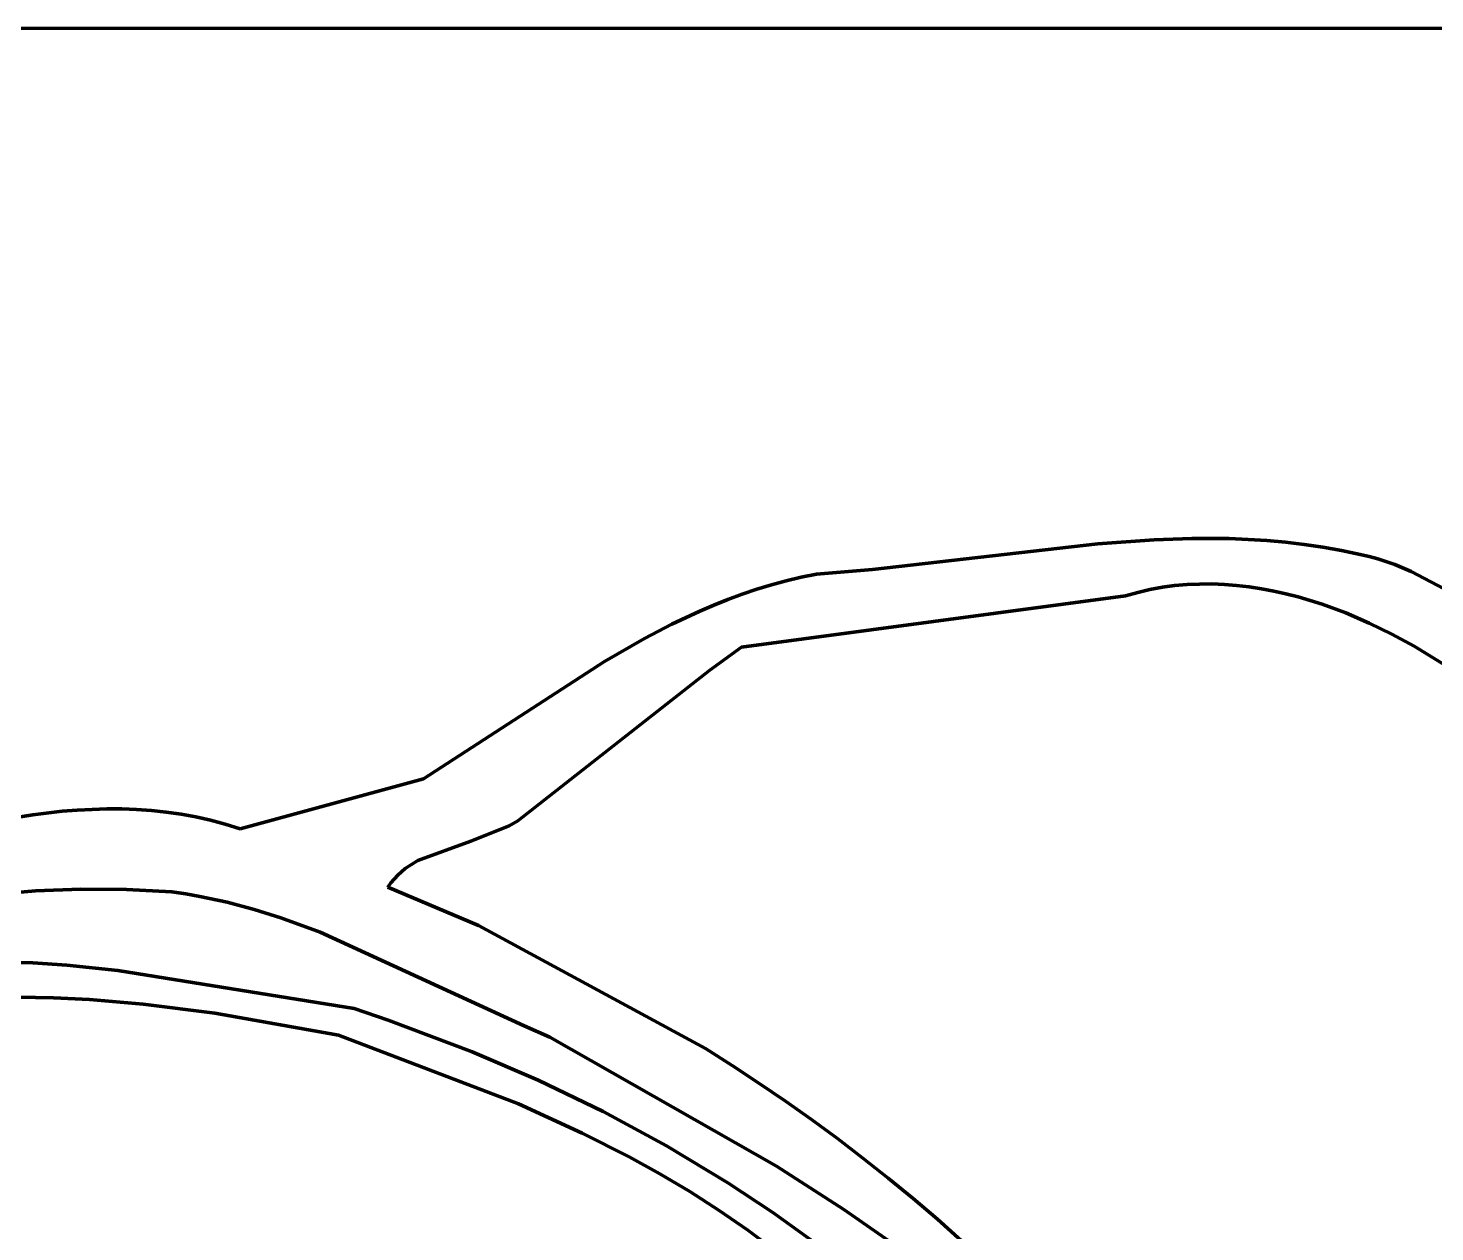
# Model space of a CAD drawing. Header units: millimetres. Extents: x 0 to 15.3, y 0 to 17.7.
# Drawn here: x 1.963 to 3.131, y 16.653 to 17.653 of the extents above; entities that cross this region are included whole.
import ezdxf

# ---------------------------------------------------------------- set-up
doc = ezdxf.new("R2010")
doc.units = ezdxf.units.MM
doc.layers.add('color#0a0a0aff', color=7, linetype='CONTINUOUS', lineweight=100)
doc.layers.add('color#ffffffff', color=7, linetype='CONTINUOUS', lineweight=100)

msp = doc.modelspace()

# ---------------------------------------------------------------- linework, layer by layer
at = {"layer": 'color#0a0a0aff'}
for p, q in [((2.6644, 17.2031), (2.8515, 17.2245)), ((2.8515, 17.2245), (2.8983, 17.2279)), ((2.8983, 17.2279), (2.9295, 17.2289)), ((2.9295, 17.2289), (2.9451, 17.229)), ((2.9451, 17.229), (2.9607, 17.2288)), ((2.9607, 17.2288), (2.9763, 17.2282)), ((2.9763, 17.2282), (2.9918, 17.2272)), ((2.9918, 17.2272), (3.0074, 17.2258)), ((3.0074, 17.2258), (3.0229, 17.2239)), ((3.0229, 17.2239), (3.0385, 17.2216)), ((3.0385, 17.2216), (3.054, 17.2189)), ((3.054, 17.2189), (3.0695, 17.2156)), ((3.0695, 17.2156), (3.0768, 17.2139)), ((3.0768, 17.2139), (3.084, 17.212)), ((3.084, 17.212), (3.0981, 17.2073)), ((2.6051, 17.1968), (2.6178, 17.1993)), ((2.6178, 17.1993), (2.6644, 17.2031)), ((3.0981, 17.2073), (3.1117, 17.2016)), ((3.1117, 17.2016), (3.1444, 17.1844)), ((2.5682, 17.1868), (2.5804, 17.1905)), ((2.5804, 17.1905), (2.5927, 17.1938)), ((2.5927, 17.1938), (2.6051, 17.1968)), ((2.9051, 17.1884), (2.8948, 17.1866)), ((2.9153, 17.1898), (2.9051, 17.1884)), ((2.9256, 17.1907), (2.9153, 17.1898)), ((2.9359, 17.1911), (2.9256, 17.1907)), ((2.9463, 17.1912), (2.9359, 17.1911)), ((2.9566, 17.1908), (2.9463, 17.1912)), ((2.9668, 17.19), (2.9566, 17.1908)), ((2.9771, 17.1888), (2.9668, 17.19)), ((2.9874, 17.1872), (2.9771, 17.1888)), ((2.9976, 17.1853), (2.9874, 17.1872)), ((2.5325, 17.1736), (2.5443, 17.1783)), ((2.5443, 17.1783), (2.5562, 17.1827)), ((2.8744, 17.1814), (2.5555, 17.1387)), ((2.5562, 17.1827), (2.5682, 17.1868)), ((2.8846, 17.1842), (2.8744, 17.1814)), ((2.8948, 17.1866), (2.8846, 17.1842)), ((3.0077, 17.1831), (2.9976, 17.1853)), ((3.0178, 17.1805), (3.0077, 17.1831)), ((3.0378, 17.1743), (3.0178, 17.1805)), ((2.4978, 17.1577), (2.5208, 17.1685)), ((2.5208, 17.1685), (2.5325, 17.1736)), ((3.0575, 17.1671), (3.0378, 17.1743)), ((3.0769, 17.1587), (3.0575, 17.1671)), ((2.4751, 17.1459), (2.4978, 17.1577)), ((3.0958, 17.1495), (3.0769, 17.1587)), ((2.4418, 17.1268), (2.4751, 17.1459)), ((3.1142, 17.1395), (3.0958, 17.1495)), ((2.5555, 17.1387), (2.5293, 17.1197)), ((3.1407, 17.1232), (3.1142, 17.1395)), ((2.2914, 17.0292), (2.4418, 17.1268)), ((2.5293, 17.1197), (2.3698, 16.9945)), ((2.139, 16.9877), (2.2914, 17.0292)), ((1.9668, 16.9995), (1.9914, 17.0024)), ((1.9914, 17.0024), (2.0038, 17.0033)), ((2.0038, 17.0033), (2.0161, 17.004)), ((2.0161, 17.004), (2.0285, 17.0044)), ((2.0285, 17.0044), (2.0408, 17.0043)), ((2.0408, 17.0043), (2.0531, 17.0039)), ((2.0531, 17.0039), (2.0654, 17.003)), ((2.0654, 17.003), (2.0777, 17.0017)), ((2.0777, 17.0017), (2.09, 17)), ((1.9298, 16.9935), (1.9668, 16.9995)), ((2.09, 17), (2.1023, 16.9977)), ((2.1023, 16.9977), (2.1145, 16.9949)), ((2.1145, 16.9949), (2.1268, 16.9916)), ((2.1268, 16.9916), (2.139, 16.9877)), ((2.3626, 16.9902), (2.3306, 16.9777)), ((2.3698, 16.9945), (2.3626, 16.9902)), ((2.3306, 16.9777), (2.2866, 16.9616)), ((2.2762, 16.9549), (2.27, 16.9494)), ((2.2866, 16.9616), (2.2762, 16.9549)), ((2.2643, 16.943), (2.2618, 16.9393)), ((2.27, 16.9494), (2.2643, 16.943)), ((1.9691, 16.9362), (1.9189, 16.9318)), ((2.0069, 16.9376), (1.9691, 16.9362)), ((2.0447, 16.9374), (2.0069, 16.9376)), ((2.0825, 16.9355), (2.0447, 16.9374)), ((2.0941, 16.9338), (2.0825, 16.9355)), ((2.1056, 16.9317), (2.0941, 16.9338)), ((2.1284, 16.9268), (2.1056, 16.9317)), ((2.2618, 16.9393), (2.337, 16.9075)), ((2.1508, 16.9208), (2.1284, 16.9268)), ((2.1729, 16.9138), (2.1508, 16.9208)), ((2.2056, 16.9019), (2.1729, 16.9138)), ((2.337, 16.9075), (2.5256, 16.8054)), ((2.375, 16.8242), (2.2056, 16.9019)), ((1.9387, 16.8772), (1.967, 16.8764)), ((1.967, 16.8764), (1.9952, 16.8745)), ((1.9952, 16.8745), (2.0375, 16.8701)), ((2.0375, 16.8701), (2.2339, 16.8385)), ((1.984, 16.8474), (1.9542, 16.8479)), ((2.0139, 16.846), (1.984, 16.8474)), ((2.0586, 16.8423), (2.0139, 16.846)), ((2.118, 16.8347), (2.0586, 16.8423)), ((2.2339, 16.8385), (2.2621, 16.829)), ((2.2209, 16.8164), (2.118, 16.8347)), ((2.2621, 16.829), (2.3318, 16.8026)), ((2.3702, 16.7593), (2.2209, 16.8164)), ((2.3962, 16.8148), (2.375, 16.8242)), ((2.5846, 16.7077), (2.3962, 16.8148)), ((2.3318, 16.8026), (2.3867, 16.779)), ((2.5256, 16.8054), (2.5479, 16.7912)), ((2.5479, 16.7912), (2.57, 16.7766)), ((2.3867, 16.779), (2.4405, 16.753)), ((2.57, 16.7766), (2.592, 16.7616)), ((2.4232, 16.7351), (2.3702, 16.7593)), ((2.592, 16.7616), (2.6137, 16.7463)), ((2.4405, 16.753), (2.4931, 16.7246)), ((2.6137, 16.7463), (2.6352, 16.7305)), ((2.4621, 16.7154), (2.4232, 16.7351)), ((2.4931, 16.7246), (2.5442, 16.6938)), ((2.6352, 16.7305), (2.6564, 16.7143)), ((2.4876, 16.7013), (2.4621, 16.7154)), ((2.6564, 16.7143), (2.6774, 16.6978)), ((2.5125, 16.6865), (2.4876, 16.7013)), ((2.6406, 16.6716), (2.5846, 16.7077)), ((2.6774, 16.6978), (2.698, 16.6808)), ((2.5369, 16.6709), (2.5125, 16.6865)), ((2.5442, 16.6938), (2.5816, 16.6691)), ((2.698, 16.6808), (2.7184, 16.6635)), ((2.5608, 16.6544), (2.5369, 16.6709)), ((2.5816, 16.6691), (2.618, 16.643)), ((2.6816, 16.6431), (2.6406, 16.6716)), ((2.7184, 16.6635), (2.7383, 16.6457)), ((2.584, 16.637), (2.5608, 16.6544))]:
    msp.add_line(p, q, dxfattribs=at)
at = {"layer": 'color#ffffffff'}
for p, q in [((0, 17.6528), (15.2917, 17.6528)), ((2.8515, 17.2245), (2.6644, 17.2031)), ((2.8983, 17.2279), (2.8515, 17.2245)), ((2.9295, 17.2289), (2.8983, 17.2279)), ((2.9451, 17.229), (2.9295, 17.2289)), ((2.9607, 17.2288), (2.9451, 17.229)), ((2.9763, 17.2282), (2.9607, 17.2288)), ((2.9918, 17.2272), (2.9763, 17.2282)), ((3.0074, 17.2258), (2.9918, 17.2272)), ((3.0229, 17.2239), (3.0074, 17.2258)), ((3.0385, 17.2216), (3.0229, 17.2239)), ((3.054, 17.2189), (3.0385, 17.2216)), ((3.0695, 17.2156), (3.054, 17.2189)), ((3.0768, 17.2139), (3.0695, 17.2156)), ((3.084, 17.212), (3.0768, 17.2139)), ((3.0981, 17.2073), (3.084, 17.212)), ((2.6178, 17.1993), (2.6051, 17.1968)), ((2.6644, 17.2031), (2.6178, 17.1993)), ((3.1117, 17.2016), (3.0981, 17.2073)), ((3.1444, 17.1844), (3.1117, 17.2016)), ((2.5804, 17.1905), (2.5682, 17.1868)), ((2.5927, 17.1938), (2.5804, 17.1905)), ((2.6051, 17.1968), (2.5927, 17.1938)), ((2.8948, 17.1866), (2.9051, 17.1884)), ((2.9051, 17.1884), (2.9153, 17.1898)), ((2.9153, 17.1898), (2.9256, 17.1907)), ((2.9256, 17.1907), (2.9359, 17.1911)), ((2.9359, 17.1911), (2.9463, 17.1912)), ((2.9463, 17.1912), (2.9566, 17.1908)), ((2.9566, 17.1908), (2.9668, 17.19)), ((2.9668, 17.19), (2.9771, 17.1888)), ((2.9771, 17.1888), (2.9874, 17.1872)), ((2.9874, 17.1872), (2.9976, 17.1853)), ((2.5443, 17.1783), (2.5325, 17.1736)), ((2.5562, 17.1827), (2.5443, 17.1783)), ((2.5555, 17.1387), (2.8744, 17.1814)), ((2.5682, 17.1868), (2.5562, 17.1827)), ((2.8744, 17.1814), (2.8846, 17.1842)), ((2.8846, 17.1842), (2.8948, 17.1866)), ((2.9976, 17.1853), (3.0077, 17.1831)), ((3.0077, 17.1831), (3.0178, 17.1805)), ((3.0178, 17.1805), (3.0378, 17.1743)), ((2.5208, 17.1685), (2.4978, 17.1577)), ((2.5325, 17.1736), (2.5208, 17.1685)), ((3.0378, 17.1743), (3.0575, 17.1671)), ((3.0575, 17.1671), (3.0769, 17.1587)), ((2.4978, 17.1577), (2.4751, 17.1459)), ((3.0769, 17.1587), (3.0958, 17.1495)), ((2.4751, 17.1459), (2.4418, 17.1268)), ((3.0958, 17.1495), (3.1142, 17.1395)), ((2.5293, 17.1197), (2.5555, 17.1387)), ((3.1142, 17.1395), (3.1407, 17.1232)), ((2.4418, 17.1268), (2.2914, 17.0292)), ((2.3698, 16.9945), (2.5293, 17.1197)), ((2.2914, 17.0292), (2.139, 16.9877)), ((1.9914, 17.0024), (1.9668, 16.9995)), ((2.0038, 17.0033), (1.9914, 17.0024)), ((2.0161, 17.004), (2.0038, 17.0033)), ((2.0285, 17.0044), (2.0161, 17.004)), ((2.0408, 17.0043), (2.0285, 17.0044)), ((2.0531, 17.0039), (2.0408, 17.0043)), ((2.0654, 17.003), (2.0531, 17.0039)), ((2.0777, 17.0017), (2.0654, 17.003)), ((2.09, 17), (2.0777, 17.0017)), ((1.9668, 16.9995), (1.9298, 16.9935)), ((2.1023, 16.9977), (2.09, 17)), ((2.1145, 16.9949), (2.1023, 16.9977)), ((2.1268, 16.9916), (2.1145, 16.9949)), ((2.139, 16.9877), (2.1268, 16.9916)), ((2.3306, 16.9777), (2.3626, 16.9902)), ((2.3626, 16.9902), (2.3698, 16.9945)), ((2.2866, 16.9616), (2.3306, 16.9777)), ((2.27, 16.9494), (2.2762, 16.9549)), ((2.2762, 16.9549), (2.2866, 16.9616)), ((2.2618, 16.9393), (2.2643, 16.943)), ((2.2643, 16.943), (2.27, 16.9494)), ((1.9189, 16.9318), (1.9691, 16.9362)), ((1.9691, 16.9362), (2.0069, 16.9376)), ((2.0069, 16.9376), (2.0447, 16.9374)), ((2.0447, 16.9374), (2.0825, 16.9355)), ((2.0825, 16.9355), (2.0941, 16.9338)), ((2.0941, 16.9338), (2.1056, 16.9317)), ((2.1056, 16.9317), (2.1284, 16.9268)), ((2.337, 16.9075), (2.2618, 16.9393)), ((2.1284, 16.9268), (2.1508, 16.9208)), ((2.1508, 16.9208), (2.1729, 16.9138)), ((2.1729, 16.9138), (2.2056, 16.9019)), ((2.5256, 16.8054), (2.337, 16.9075)), ((2.2056, 16.9019), (2.375, 16.8242)), ((1.967, 16.8764), (1.9387, 16.8772)), ((1.9952, 16.8745), (1.967, 16.8764)), ((2.0375, 16.8701), (1.9952, 16.8745)), ((2.2339, 16.8385), (2.0375, 16.8701)), ((1.9542, 16.8479), (1.984, 16.8474)), ((1.984, 16.8474), (2.0139, 16.846)), ((2.0139, 16.846), (2.0586, 16.8423)), ((2.0586, 16.8423), (2.118, 16.8347)), ((2.2621, 16.829), (2.2339, 16.8385)), ((2.118, 16.8347), (2.2209, 16.8164)), ((2.3318, 16.8026), (2.2621, 16.829)), ((2.2209, 16.8164), (2.3702, 16.7593)), ((2.375, 16.8242), (2.3962, 16.8148)), ((2.3962, 16.8148), (2.5846, 16.7077)), ((2.3867, 16.779), (2.3318, 16.8026)), ((2.5479, 16.7912), (2.5256, 16.8054)), ((2.57, 16.7766), (2.5479, 16.7912)), ((2.4405, 16.753), (2.3867, 16.779)), ((2.592, 16.7616), (2.57, 16.7766)), ((2.3702, 16.7593), (2.4232, 16.7351)), ((2.6137, 16.7463), (2.592, 16.7616)), ((2.4931, 16.7246), (2.4405, 16.753)), ((2.6352, 16.7305), (2.6137, 16.7463)), ((2.4232, 16.7351), (2.4621, 16.7154)), ((2.5442, 16.6938), (2.4931, 16.7246)), ((2.6564, 16.7143), (2.6352, 16.7305)), ((2.4621, 16.7154), (2.4876, 16.7013)), ((2.6774, 16.6978), (2.6564, 16.7143)), ((2.4876, 16.7013), (2.5125, 16.6865)), ((2.5846, 16.7077), (2.6406, 16.6716)), ((2.698, 16.6808), (2.6774, 16.6978)), ((2.5125, 16.6865), (2.5369, 16.6709)), ((2.5816, 16.6691), (2.5442, 16.6938)), ((2.7184, 16.6635), (2.698, 16.6808)), ((2.5369, 16.6709), (2.5608, 16.6544)), ((2.618, 16.643), (2.5816, 16.6691)), ((2.6406, 16.6716), (2.6816, 16.6431)), ((2.7383, 16.6457), (2.7184, 16.6635)), ((2.5608, 16.6544), (2.584, 16.637))]:
    msp.add_line(p, q, dxfattribs=at)

doc.saveas('drawing.dxf')
